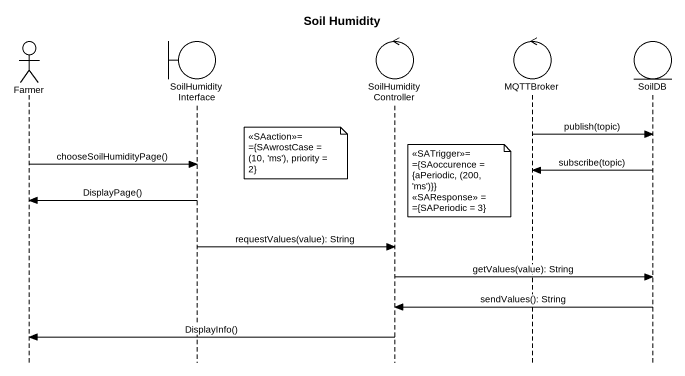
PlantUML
@startuml
title Soil Humidity
hide footbox
actor Farmer
boundary SoilHumidityInterface
control SoilHumidityController
control MQTTBroker
entity SoilDB

MQTTBroker -> SoilDB : publish(topic)
note right of SoilHumidityInterface
  <<SAaction>>=
  ~={SAwrostCase =
  (10, 'ms'), priority = 2}
end note
Farmer -> SoilHumidityInterface : chooseSoilHumidityPage()
SoilDB -> MQTTBroker : subscribe(topic)
note right of SoilHumidityController
  <<SATrigger>>=
  ~={SAoccurence =
  {aPeriodic, (200, 'ms')}}
  <<SAResponse>> =
  ~={SAPeriodic = 3}
end note
SoilHumidityInterface -> Farmer : DisplayPage()
SoilHumidityInterface -> SoilHumidityController : requestValues(value): String
SoilHumidityController -> SoilDB : getValues(value): String
SoilDB -> SoilHumidityController : sendValues(): String
SoilHumidityController -> Farmer : DisplayInfo()
@enduml
